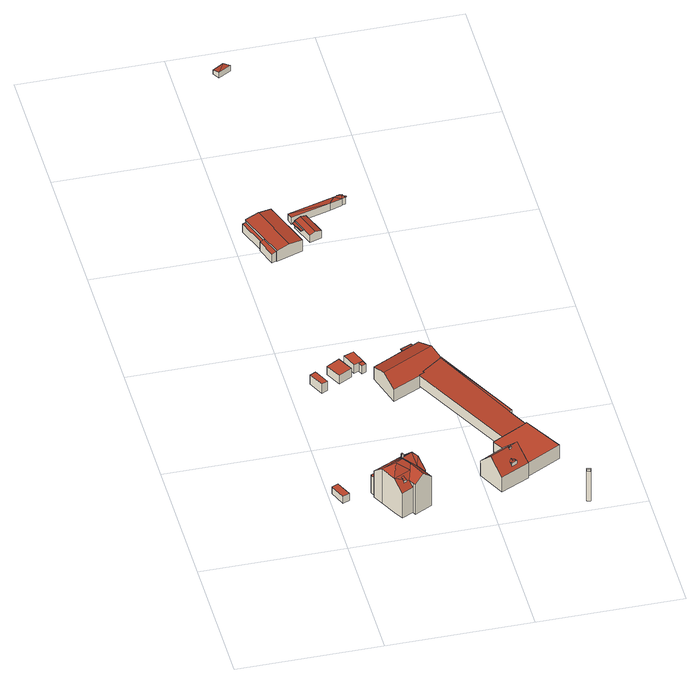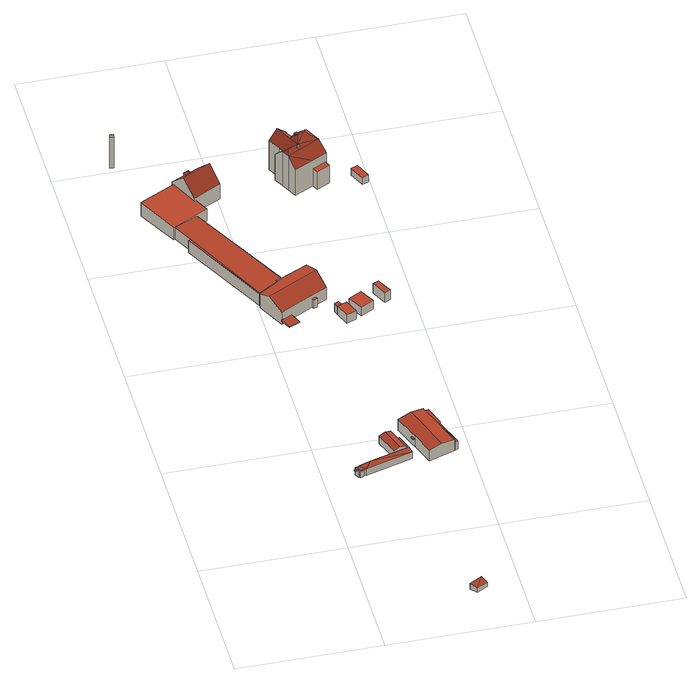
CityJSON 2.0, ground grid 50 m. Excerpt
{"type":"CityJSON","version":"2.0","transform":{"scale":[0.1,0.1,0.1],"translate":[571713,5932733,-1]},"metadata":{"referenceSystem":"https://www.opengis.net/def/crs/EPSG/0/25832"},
"CityObjects":{
"building1":{"type":"Building","attributes":{"Grundfläche 2D":"14.642388","Grundhöhe NN":"1.743"},"geometry":[{"type":"Solid","lod":"3","boundaries":[[[[0,1,2,3]],[[4,5,3,2]],[[5,6,0,3]],[[6,7,1,0]],[[7,4,2,1]],[[7,6,5,4]]]],"semantics":{"surfaces":[{"type":"RoofSurface"},{"type":"WallSurface"},{"type":"GroundSurface"}],"values":[[0,1,1,1,1,2]]}}]},
"building2":{"type":"Building","attributes":{"Grundfläche 2D":"194.944592","Grundhöhe NN":"1.676"},"children":["building2-1","building2-2"],"geometry":[{"type":"Solid","lod":"3","boundaries":[[[[8,9,10,11]],[[12,13,8]],[[13,14,8]],[[12,15,16,17,18,19]],[[12,20,13]],[[18,17,20,12,19]],[[21,22,20,17,23,24]],[[25,26,27,28]],[[26,29,27]],[[9,29,26]],[[8,14,29,9]],[[30,10,9]],[[31,13,20,22]],[[31,14,13]],[[22,14,31]],[[21,32,33,27,14,22]],[[27,29,14]],[[34,35,36,37]],[[16,23,17]],[[27,33,28]],[[8,11,38,39]],[[40,15,12,8,39,41]],[[16,15,40,42]],[[23,16,42,43,24]],[[32,21,24,43,44]],[[28,33,32,44,45]],[[26,25,46,47]],[[25,28,45,46]],[[9,26,47,48]],[[30,9,48,49]],[[35,50,38,11,10,30,49,51,36]],[[37,36,51,52]],[[34,37,52,53]],[[35,34,53,50]],[[49,48,47,46,45,44,43,42,40,41,39,38,50,53,52,51]]]],"semantics":{"surfaces":[{"type":"RoofSurface"},{"type":"WallSurface"},{"type":"GroundSurface"}],"values":[[0,0,0,0,0,0,0,0,0,0,0,0,0,0,0,0,0,0,1,1,1,1,1,1,1,1,1,1,1,1,1,1,1,1,2]]}}]},
"building2-1":{"type":"BuildingInstallation","parents":["building2"],"geometry":[{"type":"MultiSurface","lod":"3","boundaries":[[[54,55,56,57,58,59,60]],[[61,62,58,57]],[[59,58,62,18,60]],[[57,56,55,19,61]]],"semantics":{"surfaces":[{"type":"RoofSurface"},{"type":"WallSurface"}],"values":[0,1,1,1]}}]},
"building2-2":{"type":"BuildingInstallation","parents":["building2"],"geometry":[{"type":"MultiSurface","lod":"3","boundaries":[[[63,64,65,66]],[[66,65,67,68]],[[63,66,68,69]],[[64,63,69,70]],[[65,64,70,67]]],"semantics":{"surfaces":[{"type":"RoofSurface"},{"type":"WallSurface"}],"values":[0,1,1,1,1]}}]},
"building3":{"type":"Building","attributes":{"Grundfläche 2D":"13.956052","Grundhöhe NN":"-0.001"},"geometry":[{"type":"Solid","lod":"3","boundaries":[[[[71,72,73,74]],[[75,76,74,73]],[[76,77,71,74]],[[77,78,72,71]],[[78,75,73,72]],[[78,77,76,75]]]],"semantics":{"surfaces":[{"type":"RoofSurface"},{"type":"WallSurface"},{"type":"GroundSurface"}],"values":[[0,1,1,1,1,2]]}}]},
"building4":{"type":"Building","attributes":{"Grundfläche 2D":"32.496955","Grundhöhe NN":"-0.001"},"geometry":[{"type":"Solid","lod":"3","boundaries":[[[[79,80,81,82]],[[83,84,82,81]],[[84,85,79,82]],[[85,86,80,79]],[[86,83,81,80]],[[86,85,84,83]]]],"semantics":{"surfaces":[{"type":"RoofSurface"},{"type":"WallSurface"},{"type":"GroundSurface"}],"values":[[0,1,1,1,1,2]]}}]},
"building5":{"type":"Building","attributes":{"Grundfläche 2D":"20.224032","Grundhöhe NN":"-0.001"},"geometry":[{"type":"Solid","lod":"3","boundaries":[[[[87,88,89,90,91]],[[89,88,92,93]],[[94,91,90,89,93,95]],[[87,91,94,96]],[[88,87,96,92]],[[95,93,92,96,94]]]],"semantics":{"surfaces":[{"type":"RoofSurface"},{"type":"WallSurface"},{"type":"GroundSurface"}],"values":[[0,1,1,1,1,2]]}}]},
"building6":{"type":"Building","attributes":{"Grundfläche 2D":"2.898481","Grundhöhe NN":"0.015"},"geometry":[{"type":"Solid","lod":"3","boundaries":[[[[97,98,99,100]],[[101,102,100,99]],[[102,103,97,100]],[[103,95,98,97]],[[95,101,99,98]],[[95,103,102,101]]]],"semantics":{"surfaces":[{"type":"RoofSurface"},{"type":"WallSurface"},{"type":"GroundSurface"}],"values":[[0,1,1,1,1,2]]}}]},
"building7":{"type":"Building","attributes":{"Grundfläche 2D":"206.005867","Grundhöhe NN":"0.529"},"children":["building7-1"],"geometry":[{"type":"Solid","lod":"3","boundaries":[[[[104,105,106,107]],[[108,109,110,111,112,113,114]],[[115,116,117,118,113,112,119]],[[120,121,122,123,124]],[[114,113,118,125,126]],[[110,109,108,114,126,127,128,129,130,131]],[[131,110,131,130,129,130]],[[110,131,130,129,132,111]],[[119,112,111,132,133]],[[124,123,134,125,118,117,116,115,119,133,135,104,107]],[[105,104,135,136]],[[106,105,136,137]],[[138,121,120,124,107,106,137]],[[122,121,138,139]],[[123,122,139,134]],[[138,137,136,135,133,132,129,128,127,126,125,134,139]]]],"semantics":{"surfaces":[{"type":"RoofSurface"},{"type":"WallSurface"},{"type":"GroundSurface"}],"values":[[0,0,0,0,1,1,1,1,1,1,1,1,1,1,1,2]]}}]},
"building7-1":{"type":"BuildingInstallation","parents":["building7"],"geometry":[{"type":"MultiSurface","lod":"3","boundaries":[[[131,140,141,142,143]],[[130,144,145,141,140,131]],[[145,146,142,141]],[[146,147,143,142]],[[147,130,131,143]],[[145,144,130,147,146]]],"semantics":{"surfaces":[{"type":"RoofSurface"},{"type":"WallSurface"},{"type":"OuterCeilingSurface"}],"values":[0,1,1,1,1,2]}}]},
"building8":{"type":"Building","attributes":{"Grundfläche 2D":"251.695616","Grundhöhe NN":"1.130"},"children":["building8-1"],"geometry":[{"type":"Solid","lod":"3","boundaries":[[[[148,149,150,151]],[[152,153,154,155,156]],[[157,158,159,160,153,152,161,162,163,164]],[[154,153,160,165,166,167,168]],[[166,169,151,150,170,171,156,155,154,168,167]],[[161,152,156,171,172]],[[162,161,172,173]],[[163,162,173,174]],[[164,163,174,175]],[[157,164,175,176]],[[158,157,176,177]],[[160,159,178,165]],[[159,158,177,178]],[[148,151,169,179]],[[149,148,179,180]],[[150,149,180,170]],[[165,178,177,176,175,174,173,172,171,170,180,179,169,166]]]],"semantics":{"surfaces":[{"type":"RoofSurface"},{"type":"WallSurface"},{"type":"GroundSurface"}],"values":[[0,0,0,1,1,1,1,1,1,1,1,1,1,1,1,1,2]]}}]},
"building8-1":{"type":"BuildingInstallation","parents":["building8"],"geometry":[{"type":"MultiSurface","lod":"3","boundaries":[[[181,182,183,168,184]],[[185,167,186,184,168,183]],[[186,187,181,184]],[[187,188,182,181]],[[188,185,183,182]],[[186,167,185,188,187]]],"semantics":{"surfaces":[{"type":"RoofSurface"},{"type":"WallSurface"},{"type":"OuterCeilingSurface"}],"values":[0,1,1,1,1,2]}}]},
"building9":{"type":"Building","attributes":{"Grundfläche 2D":"120.120595","Grundhöhe NN":"1.947"},"children":["building9-1","building9-2"],"geometry":[{"type":"Solid","lod":"3","boundaries":[[[[189,190,191,192,193,194,195]],[[195,194,193,192,196,197,198]],[[190,189,199,200]],[[201,196,192,191,190,200,202]],[[198,197,196,201,203]],[[199,189,195,198,203]],[[203,201,202,200,199]]]],"semantics":{"surfaces":[{"type":"RoofSurface"},{"type":"WallSurface"},{"type":"GroundSurface"}],"values":[[0,0,1,1,1,1,2]]}}]},
"building9-1":{"type":"BuildingInstallation","parents":["building9"],"geometry":[{"type":"MultiSurface","lod":"3","boundaries":[[[204,205,206,207]],[[208,209,204,207]],[[205,204,209,210]],[[210,211,206,205]],[[208,207,206,211]]],"semantics":{"surfaces":[{"type":"RoofSurface"},{"type":"WallSurface"}],"values":[0,1,1,1,1]}}]},
"building9-2":{"type":"BuildingInstallation","parents":["building9"],"geometry":[{"type":"MultiSurface","lod":"3","boundaries":[[[212,213,214]],[[213,215,216,217,214]],[[215,213,212,218,219]],[[212,214,220,221]],[[212,221,218]],[[217,220,214]]],"semantics":{"surfaces":[{"type":"RoofSurface"},{"type":"WallSurface"}],"values":[0,0,0,1,1,1]}}]},
"building10":{"type":"Building","attributes":{"Grundfläche 2D":"39.391513","Grundhöhe NN":"0.546"},"children":["building10-1"],"geometry":[{"type":"Solid","lod":"3","boundaries":[[[[222,223,224,225]],[[226,224,223,227,228,229]],[[227,223,222,230,231]],[[227,231,232,233,226,229,228]],[[225,224,226,233,234]],[[222,225,234,230]],[[233,232,231,230,234]]]],"semantics":{"surfaces":[{"type":"RoofSurface"},{"type":"WallSurface"},{"type":"GroundSurface"}],"values":[[0,0,1,1,1,1,2]]}}]},
"building10-1":{"type":"BuildingInstallation","parents":["building10"],"geometry":[{"type":"MultiSurface","lod":"3","boundaries":[[[235,236,237,238]],[[239,240,238,237]],[[240,241,235,238]],[[241,242,236,235]],[[242,239,237,236]],[[242,241,240,239]]],"semantics":{"surfaces":[{"type":"RoofSurface"},{"type":"WallSurface"},{"type":"OuterCeilingSurface"}],"values":[0,1,1,1,1,2]}}]},
"building11":{"type":"Building","attributes":{"Grundfläche 2D":"664.328437","Grundhöhe NN":"1.927"},"geometry":[{"type":"Solid","lod":"3","boundaries":[[[[243,244,245,246,247,248,249,250]],[[251,243,250]],[[252,243,251]],[[160,243,252]],[[159,243,160]],[[249,253,254,255,256,257,258]],[[250,249,259,260]],[[251,250,260,261]],[[252,251,261,262]],[[263,159,160,252,262,264]],[[243,159,263,265]],[[244,243,265,266]],[[245,244,266,267]],[[246,245,267,268]],[[248,247,246,268,269]],[[255,254,270,201]],[[256,255,201,202]],[[257,256,202,271]],[[258,257,271,272]],[[273,253,249,248,269]],[[258,272,259,249]],[[254,253,273,270]],[[272,271,202,201,270,273,269,268,267,266,265,263,264,262,261,260,259]]]],"semantics":{"surfaces":[{"type":"RoofSurface"},{"type":"WallSurface"},{"type":"GroundSurface"}],"values":[[0,0,0,0,0,0,1,1,1,1,1,1,1,1,1,1,1,1,1,1,1,1,2]]}}]},
"building12":{"type":"Building","attributes":{"Grundfläche 2D":"49.637989","Grundhöhe NN":"1.094"},"children":["building12-1"],"geometry":[{"type":"Solid","lod":"3","boundaries":[[[[274,275,276]],[[275,277,276]],[[275,278,279,280,277]],[[281,282,278]],[[282,279,278]],[[283,282,281]],[[284,282,283]],[[285,286,280]],[[286,277,280]],[[287,277,286]],[[274,276,288,289]],[[275,274,289,290]],[[278,275,290,291]],[[281,278,291,292]],[[283,281,292,293]],[[284,283,293,294]],[[282,284,294,295]],[[279,282,295,296]],[[280,279,296,297]],[[285,280,297,298]],[[286,285,298,299,287]],[[277,287,299,300]],[[276,277,300,288]],[[294,293,292,291,290,289,288,300,299,298,297,296,295]]]],"semantics":{"surfaces":[{"type":"RoofSurface"},{"type":"WallSurface"},{"type":"GroundSurface"}],"values":[[0,0,0,0,0,0,0,0,0,0,1,1,1,1,1,1,1,1,1,1,1,1,1,2]]}}]},
"building12-1":{"type":"BuildingInstallation","parents":["building12"],"geometry":[{"type":"MultiSurface","lod":"3","boundaries":[[[301,302,303,304]],[[305,306,304,303]],[[306,307,301,304]],[[307,308,302,301]],[[308,305,303,302]],[[308,307,306,305]]],"semantics":{"surfaces":[{"type":"RoofSurface"},{"type":"WallSurface"},{"type":"OuterCeilingSurface"}],"values":[0,1,1,1,1,2]}}]},
"building13":{"type":"Building","attributes":{"Grundfläche 2D":"2088.692137","Grundhöhe NN":"3.072"},"geometry":[{"type":"MultiSurface","lod":"3","boundaries":[[[309,310,311,312]],[[313,314,315,316,317,318,319,320]],[[318,317,316,315,321,322,323,324]]],"semantics":{"surfaces":[{"type":"WallSurface"}],"values":[0,0,0]}}]},
"building14":{"type":"Building","attributes":{"Grundfläche 2D":"13.735031","Grundhöhe NN":"4.945"},"geometry":[{"type":"Solid","lod":"3","boundaries":[[[[325,326,327]],[[328,326,325]],[[329,330,327,326]],[[330,331,325,327]],[[331,332,328,325]],[[332,329,326,328]],[[332,331,330,329]]]],"semantics":{"surfaces":[{"type":"RoofSurface"},{"type":"WallSurface"},{"type":"GroundSurface"}],"values":[[0,0,1,1,1,1,2]]}}]}
},
"vertices":[
[32,203,56],[55,213,56],[31,268,56],[9,258,56],[31,268,27],[9,258,27],[32,203,27],[55,213,27],
[154,176,170],[269,236,170],[187,236,135],[137,211,135],[183,120,170],[197,162,199],[229,200,182],[201,86,132],[240,106,132],[231,122,151],[220,121,156],[209,121,160],[241,149,170],[276,109,182],[247,166,182],[240,106,151],[246,94,151],[299,179,135],[282,211,170],[274,185,151],[282,170,135],[264,218,182],[253,269,135],[222,175,199],[306,124,151],[282,170,151],[132,234,101],[141,213,101],[187,236,101],[177,257,101],[137,211,27],[154,176,27],[201,86,27],[183,120,27],[240,106,27],[246,94,27],[306,124,27],[282,170,27],[299,179,27],[282,211,27],[269,236,27],[253,269,27],[141,213,27],[187,236,27],[177,257,27],[132,234,27],
[212,130,167],[206,127,167],[209,121,163],[213,113,159],[222,117,159],[220,121,161],[214,132,167],[213,113,151],[222,117,150],
[227,212,190],[229,207,190],[234,209,190],[231,214,190],[234,209,176],[231,214,172],[227,212,172],[229,207,176],
[101,771,49],[121,781,49],[95,835,49],[74,825,49],[95,835,10],[74,825,10],[101,771,10],[121,781,10],
[184,884,45],[138,859,45],[167,804,45],[213,829,45],[167,804,10],[213,829,10],[184,884,10],[138,859,10],
[238,909,45],[203,895,45],[224,844,45],[257,858,45],[258,858,45],[203,895,10],[224,844,10],[258,858,10],[257,858,10],[238,909,10],
[263,841,44],[257,858,44],[242,852,44],[249,835,44],[242,852,10],[249,835,10],[263,841,10],
[52,1612,49],[40,1608,49],[77,1507,49],[88,1511,49],[178,1549,61],[178,1550,61],[173,1563,61],[144,1645,61],[98,1629,68],[159,1454,68],[206,1471,61],[52,1612,61],[88,1511,61],[113,1442,61],[114,1438,61],[52,1613,61],[77,1507,52],[73,1505,51],[97,1436,51],[113,1442,54],[88,1511,54],[114,1438,15],[206,1471,15],[178,1549,15],[178,1550,15],[173,1563,15],[173,1563,46],[173,1563,48],[144,1645,15],[52,1613,15],[113,1442,15],[52,1612,15],[40,1608,15],[77,1507,15],[73,1505,15],[97,1436,15],
[178,1550,48],[178,1549,48],[183,1551,48],[178,1565,48],[178,1550,46],[178,1549,46],[183,1551,46],[178,1565,46],
[328,824,56],[315,818,56],[319,810,56],[332,817,56],[296,726,96],[476,818,96],[447,876,71],[332,817,72],[278,789,72],[425,727,74],[495,774,78],[493,776,79],[496,778,79],[313,665,72],[410,710,71],[409,712,71],[428,721,71],[496,778,21],[447,876,21],[447,876,34],[447,876,40],[332,817,21],[319,810,21],[278,789,21],[313,665,21],[410,710,21],[409,712,21],[428,721,21],[425,727,21],[495,774,21],[493,776,21],[328,824,21],[315,818,21],
[431,913,36],[392,896,36],[410,857,40],[448,877,40],[410,857,34],[448,877,34],[431,913,34],[392,896,34],
[543,134,91],[642,183,91],[639,189,97],[617,232,144],[591,219,144],[584,216,144],[518,182,144],[592,280,91],[587,278,91],[494,230,91],[543,134,29],[642,183,29],[592,280,29],[639,189,29],[494,230,29],
[592,218,144],[584,214,144],[586,210,144],[594,214,144],[594,214,138],[592,218,142],[584,214,143],[586,210,138],
[602,176,115],[589,178,120],[584,167,115],[584,189,120],[580,183,117],[578,180,115],[596,189,115],[592,189,117],[584,167,102],[602,176,102],
[250,1604,46],[230,1597,52],[260,1513,52],[281,1520,46],[239,1505,46],[209,1589,46],[210,1588,46],[226,1541,46],[250,1604,15],[209,1589,15],[210,1588,15],[239,1505,15],[281,1520,15],
[200,1585,41],[218,1538,41],[226,1541,42],[210,1588,42],[226,1541,39],[210,1588,39],[200,1585,39],[218,1538,39],
[495,774,79],[425,727,75],[428,721,75],[409,712,74],[410,710,74],[600,346,74],[683,391,79],[647,461,79],[657,466,79],[497,778,79],[562,326,79],[587,278,81],[592,280,81],[639,189,86],[762,252,86],[688,394,79],[683,391,29],[647,461,29],[657,466,29],[497,778,29],[493,776,29],[496,778,29],[495,774,29],[425,727,29],[428,721,29],[409,712,29],[600,346,29],[587,278,29],[762,252,29],[688,394,29],[562,326,29],
[369,1676,47],[369,1674,48],[382,1680,47],[383,1675,48],[360,1671,47],[382,1654,49],[382,1656,49],[360,1672,47],[338,1639,50],[195,1625,47],[202,1601,50],[394,1659,49],[389,1673,49],[388,1676,48],[382,1680,21],[369,1676,21],[369,1674,21],[360,1671,21],[360,1672,21],[195,1625,21],[202,1601,21],[338,1639,21],[382,1654,21],[382,1656,21],[394,1659,21],[388,1676,21],[383,1675,21],
[400,1665,46],[399,1669,46],[389,1673,46],[393,1661,46],[389,1673,44],[393,1661,44],[400,1665,44],[399,1669,44],
[794,8,171],[805,4,171],[805,4,178],[794,8,178],[796,13,41],[794,14,41],[794,14,171],[796,13,171],[807,9,171],[808,9,171],[808,9,41],[807,9,41],[794,14,178],[796,13,178],[807,9,178],[808,9,178],
[136,2321,83],[161,2368,78],[122,2346,76],[181,2346,83],[161,2368,59],[122,2346,59],[136,2321,59],[181,2346,59]
]}
